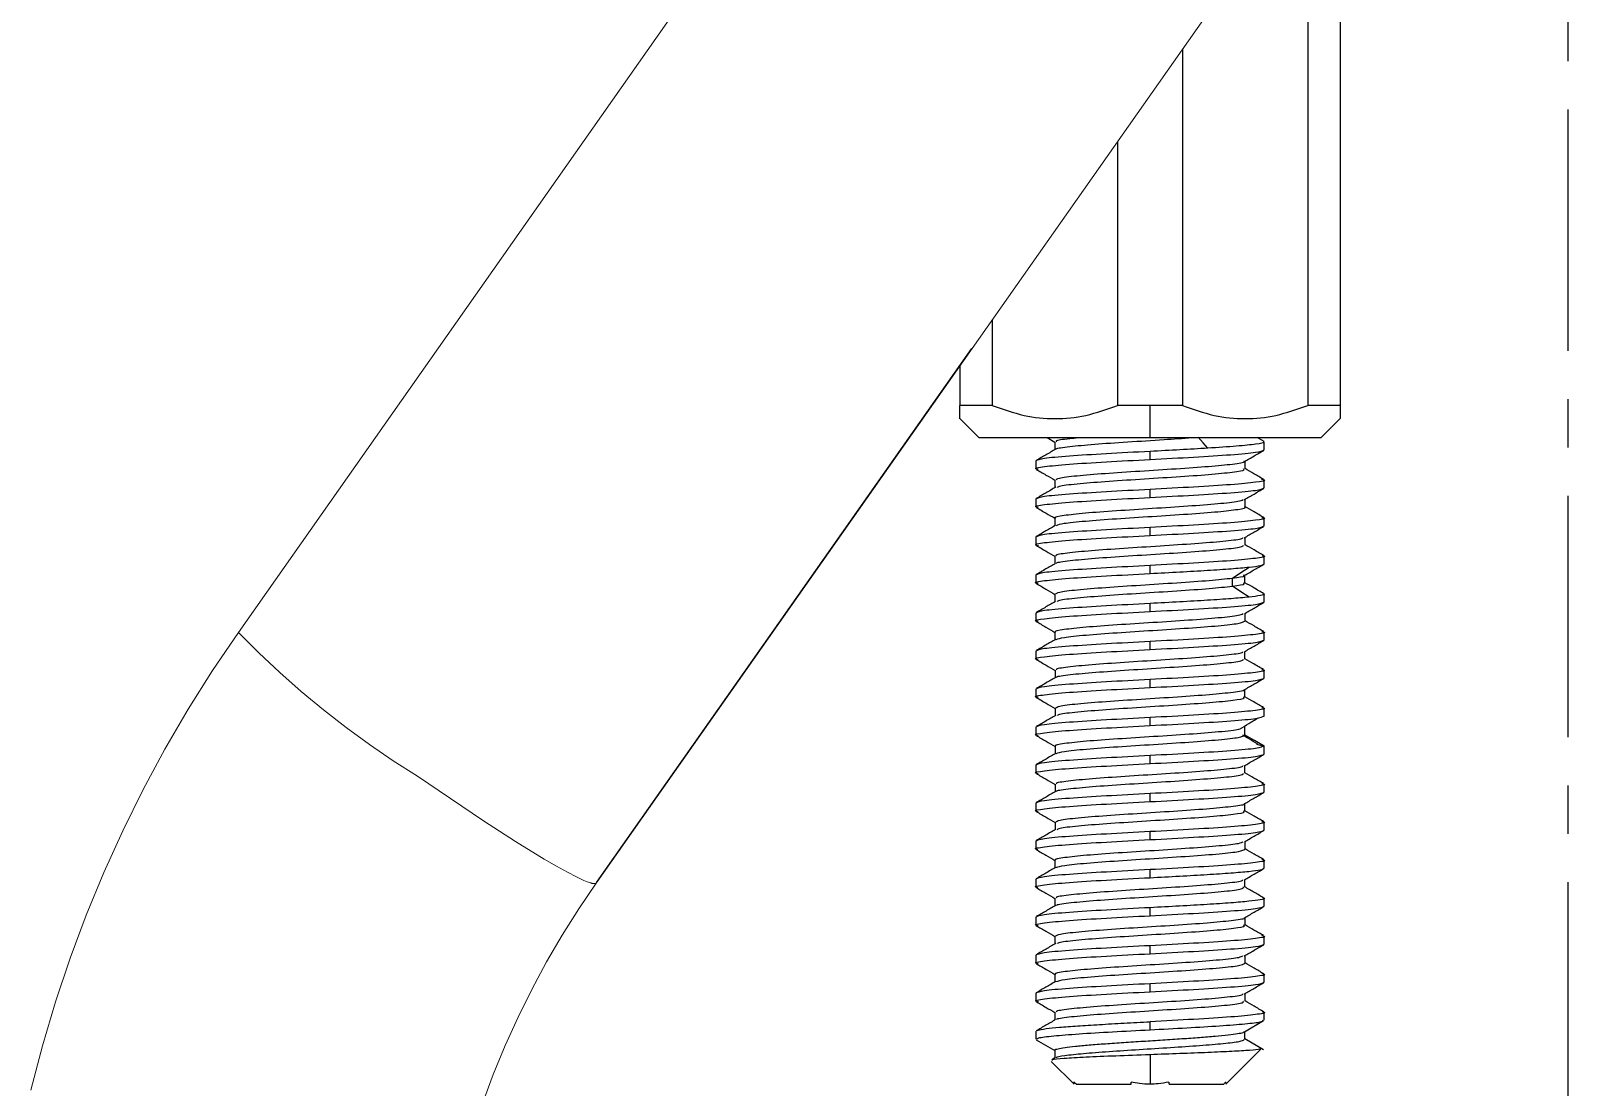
# Model space of a CAD drawing. Header units: millimetres. Extents: x 580 to 1174, y -1119 to -699.
# Drawn here: x 955.75 to 996.18, y -1021.8 to -994.02 of the extents above; entities that cross this region are included whole.
import ezdxf

# ---------------------------------------------------------------- set-up
doc = ezdxf.new("R2010")
doc.units = ezdxf.units.MM
doc.header["$LTSCALE"] = 0.1
doc.linetypes.add('CENTERX2', pattern=[101.6, 63.5, -12.7, 12.7, -12.7])
doc.layers.get('0').update_dxf_attribs({"lineweight": 13})
doc.layers.add('CENTER', color=1, linetype='CENTERX2')

msp = doc.modelspace()

# ---------------------------------------------------------------- linework, layer by layer
for p, q in [((980.357, -982.597), (961.207, -1009.841)), ((989.771, -989.189), (970.642, -1016.404)), ((970.628, -1016.412), (980.492, -1002.378)), ((961.207, -1009.841), (960.529, -1010.842)), ((961.742, -1010.376), (961.207, -1009.841)), ((962.294, -1010.894), (961.742, -1010.376)), ((960.529, -1010.842), (959.885, -1011.865)), ((962.861, -1011.396), (962.294, -1010.894)), ((963.445, -1011.88), (962.861, -1011.396)), ((959.885, -1011.865), (959.276, -1012.909)), ((964.043, -1012.346), (963.445, -1011.88)), ((964.655, -1012.793), (964.043, -1012.346)), ((959.276, -1012.909), (958.703, -1013.974)), ((965.28, -1013.22), (964.655, -1012.793)), ((965.918, -1013.627), (965.28, -1013.22)), ((967.651, -1014.802), (965.918, -1013.627)), ((958.703, -1013.974), (958.166, -1015.058)), ((968.495, -1015.344), (967.651, -1014.802)), ((958.166, -1015.058), (957.667, -1016.159)), ((969.248, -1015.804), (968.495, -1015.344)), ((957.667, -1016.159), (957.205, -1017.276)), ((969.574, -1015.993), (969.248, -1015.804)), ((969.86, -1016.15), (969.574, -1015.993)), ((970.101, -1016.275), (969.86, -1016.15)), ((970.205, -1016.324), (970.101, -1016.275)), ((970.622, -1016.433), (970.162, -1017.11)), ((970.297, -1016.366), (970.205, -1016.324)), ((970.339, -1016.383), (970.297, -1016.366)), ((970.377, -1016.398), (970.339, -1016.383)), ((970.413, -1016.412), (970.377, -1016.398)), ((970.446, -1016.423), (970.413, -1016.412)), ((970.476, -1016.432), (970.446, -1016.423)), ((970.49, -1016.436), (970.476, -1016.432)), ((970.503, -1016.439), (970.49, -1016.436)), ((970.516, -1016.442), (970.503, -1016.439)), ((970.527, -1016.445), (970.516, -1016.442)), ((970.539, -1016.447), (970.527, -1016.445)), ((970.549, -1016.448), (970.539, -1016.447)), ((970.559, -1016.449), (970.549, -1016.448)), ((970.568, -1016.45), (970.559, -1016.449)), ((970.576, -1016.45), (970.568, -1016.45)), ((970.584, -1016.449), (970.576, -1016.45)), ((970.591, -1016.449), (970.584, -1016.449)), ((970.598, -1016.447), (970.591, -1016.449)), ((970.603, -1016.446), (970.598, -1016.447)), ((970.609, -1016.444), (970.603, -1016.446)), ((970.613, -1016.441), (970.609, -1016.444)), ((970.617, -1016.438), (970.613, -1016.441)), ((970.62, -1016.435), (970.617, -1016.438)), ((970.623, -1016.431), (970.62, -1016.435)), ((970.625, -1016.427), (970.623, -1016.431)), ((970.627, -1016.422), (970.625, -1016.427)), ((970.628, -1016.412), (970.627, -1016.417)), ((970.627, -1016.417), (970.627, -1016.422)), ((970.636, -1016.413), (970.634, -1016.416)), ((957.205, -1017.276), (956.782, -1018.409)), ((970.162, -1017.11), (969.726, -1017.803)), ((969.726, -1017.803), (969.314, -1018.51)), ((956.782, -1018.409), (956.398, -1019.555)), ((969.314, -1018.51), (968.925, -1019.231)), ((968.925, -1019.231), (968.562, -1019.965)), ((956.398, -1019.555), (956.053, -1020.714)), ((968.562, -1019.965), (968.224, -1020.711)), ((956.053, -1020.714), (955.747, -1021.884)), ((968.224, -1020.711), (967.911, -1021.467)), ((967.911, -1021.467), (967.625, -1022.234))]:
    msp.add_line(p, q)
at = {"color": 7, "linetype": 'Continuous', "lineweight": 25}
for p, q in [((989.332, -992.488), (989.332, -1003.87)), ((990.184, -992.488), (990.184, -1003.87)), ((986.035, -994.504), (986.035, -1003.87)), ((984.332, -996.927), (984.332, -1003.87)), ((981.035, -1001.617), (981.035, -1003.87)), ((980.184, -1002.829), (980.184, -1003.87)), ((981.035, -1003.87), (980.184, -1003.87)), ((985.184, -1003.87), (984.332, -1003.87)), ((985.184, -1004.72), (985.184, -1003.87)), ((986.035, -1003.87), (985.184, -1003.87)), ((990.184, -1003.87), (989.332, -1003.87)), ((980.181, -1004.217), (980.684, -1004.72)), ((989.684, -1004.72), (990.186, -1004.217)), ((980.684, -1004.72), (985.184, -1004.72)), ((982.479, -1004.72), (982.685, -1004.84)), ((982.685, -1004.83), (982.685, -1005.034)), ((985.184, -1004.72), (989.684, -1004.72)), ((988.182, -1004.824), (988.003, -1004.72)), ((988.184, -1005.043), (988.184, -1004.832)), ((985.184, -1005.293), (985.184, -1005.082)), ((982.184, -1005.332), (982.184, -1005.543)), ((987.683, -1005.544), (987.683, -1005.34)), ((982.684, -1005.83), (982.684, -1006.034)), ((988.184, -1006.043), (988.184, -1005.832)), ((982.184, -1006.332), (982.184, -1006.543)), ((985.184, -1006.293), (985.184, -1006.082)), ((987.684, -1006.544), (987.684, -1006.34)), ((982.684, -1006.831), (982.684, -1007.035)), ((988.184, -1007.043), (988.184, -1006.832)), ((985.184, -1007.293), (985.184, -1007.082)), ((982.184, -1007.332), (982.184, -1007.543)), ((987.683, -1007.545), (987.683, -1007.341)), ((982.685, -1007.831), (982.685, -1008.035)), ((985.184, -1008.293), (985.184, -1008.082)), ((988.184, -1008.043), (988.184, -1007.832)), ((982.184, -1008.332), (982.184, -1008.543)), ((987.355, -1008.625), (987.355, -1008.414)), ((987.681, -1008.548), (987.681, -1008.336)), ((982.684, -1008.831), (982.684, -1009.035)), ((988.184, -1009.043), (988.184, -1008.832)), ((985.184, -1009.293), (985.184, -1009.082)), ((982.184, -1009.332), (982.184, -1009.543)), ((987.683, -1009.545), (987.683, -1009.341)), ((982.685, -1009.831), (982.685, -1010.035)), ((985.184, -1010.293), (985.184, -1010.082)), ((988.184, -1010.043), (988.184, -1009.832)), ((982.184, -1010.332), (982.184, -1010.543)), ((987.681, -1010.545), (987.681, -1010.341)), ((982.687, -1010.831), (982.687, -1011.035)), ((988.184, -1011.043), (988.184, -1010.832)), ((985.184, -1011.293), (985.184, -1011.082)), ((982.184, -1011.332), (982.184, -1011.543)), ((987.681, -1011.545), (987.681, -1011.341)), ((982.687, -1011.83), (982.687, -1012.034)), ((985.184, -1012.293), (985.184, -1012.082)), ((988.184, -1012.043), (988.184, -1011.832)), ((982.184, -1012.332), (982.184, -1012.543)), ((987.681, -1012.542), (987.681, -1012.331)), ((982.687, -1012.831), (982.687, -1013.034)), ((987.984, -1012.778), (988.184, -1012.831)), ((988.184, -1013.043), (988.184, -1012.832)), ((982.184, -1013.332), (982.184, -1013.543)), ((985.184, -1013.293), (985.184, -1013.082)), ((987.681, -1013.544), (987.681, -1013.341)), ((982.687, -1013.83), (982.687, -1014.034)), ((985.184, -1014.293), (985.184, -1014.082)), ((988.184, -1014.043), (988.184, -1013.832)), ((982.184, -1014.332), (982.184, -1014.543)), ((987.681, -1014.544), (987.681, -1014.34)), ((982.686, -1014.83), (982.686, -1015.034)), ((988.184, -1015.043), (988.184, -1014.832)), ((982.184, -1015.332), (982.184, -1015.543)), ((985.184, -1015.293), (985.184, -1015.082)), ((987.683, -1015.544), (987.683, -1015.34)), ((982.684, -1015.83), (982.684, -1016.034)), ((985.184, -1016.293), (985.184, -1016.082)), ((988.184, -1016.043), (988.184, -1015.832)), ((982.184, -1016.332), (982.184, -1016.543)), ((987.681, -1016.541), (987.681, -1016.34)), ((982.685, -1016.83), (982.685, -1017.034)), ((988.184, -1017.043), (988.184, -1016.832)), ((982.184, -1017.332), (982.184, -1017.543)), ((985.184, -1017.293), (985.184, -1017.082)), ((987.683, -1017.544), (987.683, -1017.34)), ((982.684, -1017.83), (982.684, -1018.035)), ((985.184, -1018.293), (985.184, -1018.082)), ((988.184, -1018.043), (988.184, -1017.832)), ((982.184, -1018.332), (982.184, -1018.543)), ((987.684, -1018.545), (987.684, -1018.34)), ((982.684, -1018.831), (982.684, -1019.035)), ((988.184, -1019.043), (988.184, -1018.832)), ((982.184, -1019.332), (982.184, -1019.543)), ((985.184, -1019.293), (985.184, -1019.082)), ((987.683, -1019.545), (987.683, -1019.341)), ((982.685, -1019.831), (982.685, -1020.035)), ((985.184, -1020.293), (985.184, -1020.082)), ((987.665, -1020.349), (988.173, -1020.053)), ((988.184, -1020.043), (988.184, -1019.832)), ((982.184, -1020.332), (982.184, -1020.543)), ((982.191, -1020.554), (982.684, -1020.84)), ((987.68, -1020.544), (987.68, -1020.34)), ((988.171, -1020.818), (987.68, -1020.533)), ((982.684, -1020.831), (982.684, -1021.035)), ((985.184, -1020.949), (985.184, -1021.726)), ((987.178, -1021.726), (988.098, -1020.806)), ((982.588, -1021.124), (983.19, -1021.726)), ((982.7, -1021.025), (982.601, -1021.083)), ((983.184, -1021.661), (983.184, -1021.719)), ((983.246, -1021.72), (984.684, -1021.72)), ((985.684, -1021.72), (987.122, -1021.72)), ((987.184, -1021.719), (987.181, -1021.663))]:
    msp.add_line(p, q, dxfattribs=at)
at = {"color": 7, "linetype": 'Continuous', "lineweight": 25, "flags": 128}
for points in [[(986.705, -1004.998), (986.578, -1004.854), (986.451, -1004.71)], [(987.356, -1008.413), (987.574, -1008.269), (987.791, -1008.124)], [(987.791, -1008.915), (987.574, -1008.771), (987.357, -1008.626)], [(988.183, -1012.832), (987.933, -1012.688), (987.683, -1012.543)]]:
    msp.add_lwpolyline(points, dxfattribs=at)
at = {"color": 7, "linetype": 'Continuous', "lineweight": 25}
for points, knots in [([(980.184, -1004.22), (980.184, -1004.22), (980.184, -1004.246), (980.184, -1004.151), (980.184, -1003.966), (980.184, -1003.87)], [0, 0, 0, 0, 0.00009, 0.483423, 1, 1, 1, 1]), ([(981.035, -1003.87), (981.313, -1003.97), (981.849, -1004.163), (982.684, -1004.247), (983.518, -1004.163), (984.055, -1003.97), (984.332, -1003.87)], [0, 0, 0, 0, 0.258356, 0.500045, 0.741711, 1, 1, 1, 1]), ([(986.035, -1003.87), (986.313, -1003.97), (986.849, -1004.163), (987.684, -1004.247), (988.518, -1004.163), (989.055, -1003.97), (989.332, -1003.87)], [0, 0, 0, 0, 0.2583564, 0.500045, 0.7417111, 1, 1, 1, 1]), ([(990.184, -1003.87), (990.184, -1003.972), (990.184, -1004.171), (990.184, -1004.204), (990.184, -1004.22)], [0, 0, 0, 0, 0.516713, 1, 1, 1, 1]), ([(982.729, -1004.831), (982.72, -1004.821), (982.69, -1004.791), (982.915, -1004.754), (983.22, -1004.727), (983.298, -1004.72)], [0, 0, 0, 0, 0.257906, 0.809805, 1, 1, 1, 1]), ([(982.726, -1005.023), (982.725, -1005.02), (982.711, -1004.997), (983.046, -1004.953), (983.685, -1004.892), (984.583, -1004.831), (985.51, -1004.774), (986.045, -1004.736), (986.285, -1004.72)], [0, 0, 0, 0, 0.028755, 0.23044, 0.432252, 0.633864, 0.835732, 1, 1, 1, 1]), ([(988.16, -1004.832), (988.167, -1004.835), (988.216, -1004.856), (987.992, -1004.893), (987.506, -1004.945), (986.972, -1004.98), (986.705, -1004.997)], [0, 0, 0, 0, 0.057768, 0.371845, 0.685923, 1, 1, 1, 1]), ([(985.184, -1005.082), (984.791, -1005.103), (984.004, -1005.144), (983.013, -1005.207), (982.319, -1005.269), (982.229, -1005.311), (982.184, -1005.332)], [0, 0, 0, 0, 0.25, 0.5, 0.75, 1, 1, 1, 1]), ([(982.705, -1005.023), (982.62, -1005.072), (982.45, -1005.171), (982.28, -1005.269), (982.195, -1005.318)], [0, 0, 0, 0, 0.49984, 1, 1, 1, 1]), ([(986.705, -1004.997), (986.465, -1005.011), (985.986, -1005.04), (985.451, -1005.068), (985.184, -1005.082)], [0, 0, 0, 0, 0.5, 1, 1, 1, 1]), ([(985.184, -1005.293), (985.577, -1005.272), (986.363, -1005.231), (987.355, -1005.168), (988.048, -1005.106), (988.139, -1005.064), (988.184, -1005.043)], [0, 0, 0, 0, 0.25, 0.5, 0.75, 1, 1, 1, 1]), ([(987.665, -1005.35), (987.75, -1005.301), (987.92, -1005.202), (988.09, -1005.103), (988.175, -1005.054)], [0, 0, 0, 0, 0.499781, 1, 1, 1, 1]), ([(982.239, -1005.558), (982.217, -1005.553), (982.106, -1005.527), (982.363, -1005.481), (983.001, -1005.418), (984.007, -1005.356), (984.792, -1005.314), (985.184, -1005.293)], [0, 0, 0, 0, 0.056902, 0.292677, 0.528451, 0.764226, 1, 1, 1, 1]), ([(982.192, -1005.555), (982.277, -1005.604), (982.441, -1005.699), (982.605, -1005.794), (982.684, -1005.84)], [0, 0, 0, 0, 0.518732, 1, 1, 1, 1]), ([(982.713, -1005.83), (982.725, -1005.814), (982.753, -1005.777), (983.222, -1005.72), (983.973, -1005.659), (984.912, -1005.598), (985.886, -1005.536), (986.766, -1005.475), (987.38, -1005.414), (987.678, -1005.372), (987.657, -1005.35), (987.655, -1005.348)], [0, 0, 0, 0, 0.101193, 0.228378, 0.355201, 0.482388, 0.609213, 0.736394, 0.863233, 0.990397, 1, 1, 1, 1]), ([(982.75, -1006.024), (982.76, -1006.014), (982.791, -1005.983), (983.229, -1005.933), (983.973, -1005.871), (984.912, -1005.81), (985.886, -1005.749), (986.762, -1005.688), (987.388, -1005.626), (987.692, -1005.578), (987.65, -1005.55), (987.639, -1005.543)], [0, 0, 0, 0, 0.0618851, 0.1894083, 0.3165676, 0.4440931, 0.5712552, 0.6987738, 0.8259499, 0.9534523, 1, 1, 1, 1]), ([(988.172, -1005.818), (988.087, -1005.769), (987.924, -1005.674), (987.761, -1005.58), (987.683, -1005.534)], [0, 0, 0, 0, 0.520574, 1, 1, 1, 1]), ([(982.704, -1006.023), (982.619, -1006.072), (982.45, -1006.171), (982.279, -1006.269), (982.194, -1006.319)], [0, 0, 0, 0, 0.499817, 1, 1, 1, 1]), ([(988.12, -1005.814), (988.145, -1005.82), (988.262, -1005.847), (988.006, -1005.894), (987.366, -1005.957), (986.36, -1006.019), (985.576, -1006.061), (985.184, -1006.082)], [0, 0, 0, 0, 0.064998, 0.298748, 0.532499, 0.766249, 1, 1, 1, 1]), ([(985.184, -1006.293), (985.577, -1006.272), (986.363, -1006.231), (987.355, -1006.168), (988.048, -1006.106), (988.139, -1006.064), (988.184, -1006.043)], [0, 0, 0, 0, 0.25, 0.5, 0.75, 1, 1, 1, 1]), ([(987.664, -1006.351), (987.749, -1006.302), (987.919, -1006.203), (988.089, -1006.105), (988.174, -1006.055)], [0, 0, 0, 0, 0.499789, 1, 1, 1, 1]), ([(982.246, -1006.56), (982.221, -1006.554), (982.106, -1006.528), (982.362, -1006.481), (983.001, -1006.418), (984.007, -1006.356), (984.792, -1006.314), (985.184, -1006.293)], [0, 0, 0, 0, 0.063381, 0.297536, 0.531691, 0.765845, 1, 1, 1, 1]), ([(985.184, -1006.082), (984.791, -1006.103), (984.004, -1006.144), (983.013, -1006.207), (982.319, -1006.269), (982.229, -1006.311), (982.184, -1006.332)], [0, 0, 0, 0, 0.25, 0.5, 0.75, 1, 1, 1, 1]), ([(982.707, -1006.831), (982.699, -1006.828), (982.639, -1006.805), (982.891, -1006.761), (983.437, -1006.699), (984.282, -1006.638), (985.244, -1006.577), (986.202, -1006.516), (987.004, -1006.455), (987.524, -1006.399), (987.6, -1006.364), (987.632, -1006.349)], [0, 0, 0, 0, 0.0196113, 0.146648, 0.2734771, 0.4004783, 0.5273498, 0.6543103, 0.7812267, 0.9081431, 1, 1, 1, 1]), ([(982.194, -1006.556), (982.279, -1006.606), (982.443, -1006.7), (982.606, -1006.795), (982.684, -1006.84)], [0, 0, 0, 0, 0.52117, 1, 1, 1, 1]), ([(982.721, -1007.026), (982.77, -1007.008), (982.876, -1006.97), (983.451, -1006.912), (984.279, -1006.851), (985.246, -1006.789), (986.197, -1006.728), (987.018, -1006.667), (987.518, -1006.606), (987.743, -1006.564), (987.68, -1006.544), (987.679, -1006.543)], [0, 0, 0, 0, 0.109129, 0.235818, 0.362679, 0.48941, 0.61623, 0.743007, 0.869783, 0.996603, 1, 1, 1, 1]), ([(988.124, -1006.816), (988.148, -1006.821), (988.261, -1006.847), (988.005, -1006.894), (987.366, -1006.957), (986.36, -1007.019), (985.576, -1007.061), (985.184, -1007.082)], [0, 0, 0, 0, 0.0613345, 0.2960009, 0.5306673, 0.7653336, 1, 1, 1, 1]), ([(988.174, -1006.819), (988.089, -1006.77), (987.926, -1006.675), (987.762, -1006.58), (987.684, -1006.535)], [0, 0, 0, 0, 0.520258, 1, 1, 1, 1]), ([(985.184, -1007.082), (984.791, -1007.103), (984.004, -1007.144), (983.013, -1007.207), (982.319, -1007.269), (982.229, -1007.311), (982.184, -1007.332)], [0, 0, 0, 0, 0.25, 0.5, 0.75, 1, 1, 1, 1]), ([(982.702, -1007.024), (982.617, -1007.074), (982.447, -1007.172), (982.277, -1007.271), (982.192, -1007.32)], [0, 0, 0, 0, 0.499785, 1, 1, 1, 1]), ([(985.184, -1007.293), (985.577, -1007.272), (986.363, -1007.231), (987.355, -1007.168), (988.048, -1007.106), (988.139, -1007.064), (988.184, -1007.043)], [0, 0, 0, 0, 0.25, 0.5, 0.75, 1, 1, 1, 1]), ([(987.663, -1007.353), (987.748, -1007.303), (987.917, -1007.205), (988.087, -1007.106), (988.172, -1007.057)], [0, 0, 0, 0, 0.499824, 1, 1, 1, 1]), ([(982.247, -1007.561), (982.222, -1007.555), (982.106, -1007.528), (982.362, -1007.481), (983.001, -1007.418), (984.007, -1007.356), (984.792, -1007.314), (985.184, -1007.293)], [0, 0, 0, 0, 0.065214, 0.298911, 0.532607, 0.766304, 1, 1, 1, 1]), ([(982.195, -1007.557), (982.28, -1007.606), (982.443, -1007.701), (982.607, -1007.796), (982.685, -1007.841)], [0, 0, 0, 0, 0.52044, 1, 1, 1, 1]), ([(982.729, -1007.831), (982.721, -1007.821), (982.694, -1007.791), (983.037, -1007.74), (983.704, -1007.679), (984.598, -1007.618), (985.575, -1007.556), (986.503, -1007.495), (987.211, -1007.434), (987.608, -1007.386), (987.619, -1007.358), (987.622, -1007.351)], [0, 0, 0, 0, 0.0618655, 0.1894603, 0.3168432, 0.44447, 0.5718195, 0.6994708, 0.8267956, 0.9544631, 1, 1, 1, 1]), ([(982.731, -1008.026), (982.728, -1008.022), (982.716, -1007.997), (983.046, -1007.952), (983.703, -1007.891), (984.599, -1007.83), (985.575, -1007.769), (986.5, -1007.708), (987.216, -1007.646), (987.639, -1007.592), (987.641, -1007.557), (987.642, -1007.544)], [0, 0, 0, 0, 0.0260567, 0.1530108, 0.2797541, 0.4067402, 0.5334502, 0.6604609, 0.7871466, 0.9141731, 1, 1, 1, 1]), ([(988.176, -1007.821), (988.091, -1007.772), (987.927, -1007.676), (987.762, -1007.581), (987.683, -1007.535)], [0, 0, 0, 0, 0.5178794, 1, 1, 1, 1]), ([(985.184, -1008.082), (984.791, -1008.103), (984.004, -1008.144), (983.013, -1008.207), (982.319, -1008.269), (982.229, -1008.311), (982.184, -1008.332)], [0, 0, 0, 0, 0.25, 0.5, 0.75, 1, 1, 1, 1]), ([(982.702, -1008.025), (982.617, -1008.075), (982.447, -1008.173), (982.277, -1008.272), (982.192, -1008.321)], [0, 0, 0, 0, 0.499778, 1, 1, 1, 1]), ([(988.13, -1007.817), (988.151, -1007.822), (988.261, -1007.848), (988.004, -1007.894), (987.367, -1007.957), (986.36, -1008.019), (985.576, -1008.061), (985.184, -1008.082)], [0, 0, 0, 0, 0.055147, 0.29136, 0.527573, 0.763787, 1, 1, 1, 1]), ([(987.68, -1008.337), (987.764, -1008.288), (987.933, -1008.19), (988.102, -1008.092), (988.187, -1008.043)], [0, 0, 0, 0, 0.499956, 1, 1, 1, 1]), ([(987.792, -1008.125), (987.907, -1008.112), (988.127, -1008.085), (988.159, -1008.059), (988.175, -1008.046)], [0, 0, 0, 0, 0.524183, 1, 1, 1, 1]), ([(982.239, -1008.558), (982.217, -1008.553), (982.106, -1008.527), (982.363, -1008.481), (983.001, -1008.418), (984.007, -1008.356), (984.792, -1008.314), (985.184, -1008.293)], [0, 0, 0, 0, 0.057062, 0.292797, 0.528531, 0.764265, 1, 1, 1, 1]), ([(982.708, -1008.831), (982.723, -1008.814), (982.756, -1008.777), (983.231, -1008.719), (983.991, -1008.658), (984.93, -1008.597), (985.9, -1008.535), (986.79, -1008.474), (987.168, -1008.433), (987.356, -1008.413)], [0, 0, 0, 0, 0.1223048, 0.2686298, 0.4149071, 0.5612779, 0.707503, 0.8539133, 1, 1, 1, 1]), ([(985.184, -1008.293), (985.447, -1008.279), (985.975, -1008.251), (986.708, -1008.209), (987.348, -1008.167), (987.644, -1008.139), (987.792, -1008.125)], [0, 0, 0, 0, 0.25, 0.5, 0.75, 1, 1, 1, 1]), ([(987.356, -1008.413), (987.507, -1008.393), (987.697, -1008.367), (987.656, -1008.341), (987.647, -1008.335)], [0, 0, 0, 0, 0.787052, 1, 1, 1, 1]), ([(982.191, -1008.554), (982.276, -1008.604), (982.44, -1008.699), (982.605, -1008.795), (982.684, -1008.841)], [0, 0, 0, 0, 0.516369, 1, 1, 1, 1]), ([(982.744, -1009.027), (982.756, -1009.015), (982.792, -1008.984), (983.236, -1008.932), (983.991, -1008.87), (984.931, -1008.809), (985.899, -1008.748), (986.789, -1008.687), (987.166, -1008.646), (987.355, -1008.625)], [0, 0, 0, 0, 0.084732, 0.23732, 0.38986, 0.542496, 0.694981, 0.847659, 1, 1, 1, 1]), ([(987.355, -1008.625), (987.505, -1008.605), (987.696, -1008.579), (987.654, -1008.553), (987.645, -1008.547)], [0, 0, 0, 0, 0.780115, 1, 1, 1, 1]), ([(988.172, -1008.82), (988.088, -1008.771), (987.924, -1008.676), (987.76, -1008.581), (987.681, -1008.535)], [0, 0, 0, 0, 0.516941, 1, 1, 1, 1]), ([(988.147, -1008.817), (988.162, -1008.821), (988.219, -1008.84), (988.119, -1008.873), (987.901, -1008.9), (987.792, -1008.914)], [0, 0, 0, 0, 0.149099, 0.57455, 1, 1, 1, 1]), ([(982.241, -1009.559), (982.218, -1009.554), (982.106, -1009.528), (982.363, -1009.481), (983.001, -1009.418), (984.007, -1009.356), (984.792, -1009.314), (985.184, -1009.293)], [0, 0, 0, 0, 0.058761, 0.294071, 0.52938, 0.76469, 1, 1, 1, 1]), ([(985.184, -1009.082), (984.791, -1009.103), (984.004, -1009.144), (983.013, -1009.207), (982.319, -1009.269), (982.229, -1009.311), (982.184, -1009.332)], [0, 0, 0, 0, 0.25, 0.5, 0.75, 1, 1, 1, 1]), ([(982.7, -1009.026), (982.616, -1009.075), (982.446, -1009.174), (982.276, -1009.272), (982.191, -1009.321)], [0, 0, 0, 0, 0.499846, 1, 1, 1, 1]), ([(987.792, -1008.914), (987.644, -1008.928), (987.348, -1008.956), (986.708, -1008.998), (985.975, -1009.04), (985.447, -1009.068), (985.184, -1009.082)], [0, 0, 0, 0, 0.25, 0.5, 0.75, 1, 1, 1, 1]), ([(985.184, -1009.293), (985.577, -1009.272), (986.363, -1009.231), (987.355, -1009.168), (988.048, -1009.106), (988.139, -1009.064), (988.184, -1009.043)], [0, 0, 0, 0, 0.25, 0.5, 0.75, 1, 1, 1, 1]), ([(987.667, -1009.35), (987.752, -1009.301), (987.921, -1009.203), (988.091, -1009.104), (988.176, -1009.055)], [0, 0, 0, 0, 0.499855, 1, 1, 1, 1]), ([(982.192, -1009.555), (982.277, -1009.604), (982.442, -1009.7), (982.606, -1009.795), (982.685, -1009.841)], [0, 0, 0, 0, 0.51649, 1, 1, 1, 1]), ([(982.711, -1009.831), (982.702, -1009.828), (982.645, -1009.804), (982.893, -1009.76), (983.454, -1009.698), (984.297, -1009.637), (985.262, -1009.576), (986.22, -1009.515), (987.015, -1009.453), (987.532, -1009.398), (987.603, -1009.363), (987.632, -1009.348)], [0, 0, 0, 0, 0.022231, 0.14908, 0.275588, 0.402449, 0.528948, 0.655812, 0.782314, 0.90917, 1, 1, 1, 1]), ([(982.72, -1010.026), (982.77, -1010.008), (982.877, -1009.97), (983.467, -1009.911), (984.295, -1009.85), (985.263, -1009.788), (986.218, -1009.727), (987.017, -1009.666), (987.57, -1009.605), (987.645, -1009.564), (987.681, -1009.544)], [0, 0, 0, 0, 0.112099, 0.238913, 0.366082, 0.492887, 0.620058, 0.746867, 0.874031, 1, 1, 1, 1]), ([(988.174, -1009.821), (988.089, -1009.771), (987.926, -1009.676), (987.762, -1009.581), (987.683, -1009.535)], [0, 0, 0, 0, 0.517793, 1, 1, 1, 1]), ([(985.184, -1010.082), (984.791, -1010.103), (984.004, -1010.144), (983.013, -1010.207), (982.319, -1010.269), (982.229, -1010.311), (982.184, -1010.332)], [0, 0, 0, 0, 0.25, 0.5, 0.75, 1, 1, 1, 1]), ([(982.703, -1010.025), (982.619, -1010.074), (982.449, -1010.172), (982.28, -1010.271), (982.195, -1010.32)], [0, 0, 0, 0, 0.49986, 1, 1, 1, 1]), ([(988.128, -1009.817), (988.15, -1009.822), (988.261, -1009.848), (988.004, -1009.894), (987.366, -1009.957), (986.36, -1010.019), (985.576, -1010.061), (985.184, -1010.082)], [0, 0, 0, 0, 0.057041, 0.292781, 0.52852, 0.76426, 1, 1, 1, 1]), ([(985.184, -1010.293), (985.577, -1010.272), (986.363, -1010.231), (987.355, -1010.168), (988.048, -1010.106), (988.139, -1010.064), (988.184, -1010.043)], [0, 0, 0, 0, 0.25, 0.5, 0.75, 1, 1, 1, 1]), ([(987.665, -1010.351), (987.75, -1010.301), (987.92, -1010.203), (988.09, -1010.104), (988.174, -1010.055)], [0, 0, 0, 0, 0.499846, 1, 1, 1, 1]), ([(982.241, -1010.559), (982.218, -1010.554), (982.106, -1010.528), (982.363, -1010.481), (983.001, -1010.418), (984.007, -1010.356), (984.792, -1010.314), (985.184, -1010.293)], [0, 0, 0, 0, 0.058762, 0.294071, 0.529381, 0.76469, 1, 1, 1, 1]), ([(982.73, -1010.831), (982.721, -1010.821), (982.696, -1010.79), (983.047, -1010.739), (983.718, -1010.678), (984.616, -1010.616), (985.593, -1010.555), (986.52, -1010.494), (987.22, -1010.433), (987.617, -1010.384), (987.624, -1010.356), (987.625, -1010.349)], [0, 0, 0, 0, 0.0648526, 0.1916283, 0.3186486, 0.4454615, 0.5724463, 0.6993016, 0.8262457, 0.9531458, 1, 1, 1, 1]), ([(982.194, -1010.555), (982.279, -1010.604), (982.443, -1010.7), (982.607, -1010.795), (982.687, -1010.841)], [0, 0, 0, 0, 0.516835, 1, 1, 1, 1]), ([(982.733, -1011.025), (982.731, -1011.021), (982.721, -1010.996), (983.056, -1010.951), (983.718, -1010.89), (984.617, -1010.829), (985.593, -1010.768), (986.518, -1010.706), (987.224, -1010.645), (987.645, -1010.591), (987.641, -1010.557), (987.64, -1010.544)], [0, 0, 0, 0, 0.026515, 0.15354, 0.28081, 0.407871, 0.535106, 0.66221, 0.789404, 0.916554, 1, 1, 1, 1]), ([(988.126, -1010.816), (988.149, -1010.821), (988.261, -1010.847), (988.005, -1010.894), (987.366, -1010.957), (986.36, -1011.019), (985.576, -1011.061), (985.184, -1011.082)], [0, 0, 0, 0, 0.059407, 0.294555, 0.529704, 0.764852, 1, 1, 1, 1]), ([(988.172, -1010.82), (988.087, -1010.771), (987.924, -1010.676), (987.76, -1010.581), (987.681, -1010.535)], [0, 0, 0, 0, 0.518494, 1, 1, 1, 1]), ([(982.239, -1011.558), (982.217, -1011.553), (982.106, -1011.527), (982.363, -1011.481), (983.001, -1011.418), (984.007, -1011.356), (984.792, -1011.314), (985.184, -1011.293)], [0, 0, 0, 0, 0.05725, 0.292938, 0.528625, 0.764312, 1, 1, 1, 1]), ([(985.184, -1011.082), (984.791, -1011.103), (984.004, -1011.144), (983.013, -1011.207), (982.319, -1011.269), (982.229, -1011.311), (982.184, -1011.332)], [0, 0, 0, 0, 0.25, 0.5, 0.75, 1, 1, 1, 1]), ([(982.704, -1011.024), (982.619, -1011.074), (982.45, -1011.172), (982.28, -1011.271), (982.195, -1011.32)], [0, 0, 0, 0, 0.499854, 1, 1, 1, 1]), ([(985.184, -1011.293), (985.577, -1011.272), (986.363, -1011.231), (987.355, -1011.168), (988.048, -1011.106), (988.139, -1011.064), (988.184, -1011.043)], [0, 0, 0, 0, 0.25, 0.5, 0.75, 1, 1, 1, 1]), ([(987.664, -1011.351), (987.749, -1011.301), (987.919, -1011.203), (988.088, -1011.104), (988.173, -1011.055)], [0, 0, 0, 0, 0.499833, 1, 1, 1, 1]), ([(982.194, -1011.554), (982.279, -1011.604), (982.443, -1011.699), (982.608, -1011.795), (982.687, -1011.841)], [0, 0, 0, 0, 0.517061, 1, 1, 1, 1]), ([(982.709, -1011.831), (982.723, -1011.814), (982.755, -1011.776), (983.247, -1011.718), (984.002, -1011.657), (984.947, -1011.596), (985.918, -1011.535), (986.793, -1011.473), (987.395, -1011.412), (987.686, -1011.371), (987.662, -1011.35), (987.662, -1011.349)], [0, 0, 0, 0, 0.106859, 0.233837, 0.360985, 0.487922, 0.615103, 0.742006, 0.869211, 0.99609, 1, 1, 1, 1]), ([(982.748, -1012.025), (982.76, -1012.014), (982.794, -1011.982), (983.253, -1011.93), (984.002, -1011.869), (984.947, -1011.808), (985.919, -1011.747), (986.789, -1011.685), (987.404, -1011.625), (987.697, -1011.577), (987.652, -1011.55), (987.641, -1011.543)], [0, 0, 0, 0, 0.068875, 0.195947, 0.32319, 0.450222, 0.577498, 0.704496, 0.831796, 0.95877, 1, 1, 1, 1]), ([(988.172, -1011.82), (988.087, -1011.771), (987.923, -1011.676), (987.76, -1011.58), (987.681, -1011.534)], [0, 0, 0, 0, 0.517778, 1, 1, 1, 1]), ([(985.184, -1012.082), (984.791, -1012.103), (984.004, -1012.144), (983.013, -1012.207), (982.319, -1012.269), (982.229, -1012.311), (982.184, -1012.332)], [0, 0, 0, 0, 0.25, 0.5, 0.75, 1, 1, 1, 1]), ([(982.704, -1012.024), (982.62, -1012.073), (982.45, -1012.172), (982.28, -1012.27), (982.195, -1012.32)], [0, 0, 0, 0, 0.499854, 1, 1, 1, 1]), ([(988.126, -1011.816), (988.149, -1011.821), (988.261, -1011.847), (988.005, -1011.894), (987.366, -1011.957), (986.36, -1012.019), (985.576, -1012.061), (985.184, -1012.082)], [0, 0, 0, 0, 0.059574, 0.294681, 0.529787, 0.764893, 1, 1, 1, 1]), ([(985.184, -1012.293), (985.578, -1012.272), (986.367, -1012.23), (987.36, -1012.168), (988.053, -1012.105), (988.14, -1012.063), (988.184, -1012.042)], [0, 0, 0, 0, 0.25, 0.5, 0.75, 1, 1, 1, 1]), ([(987.537, -1012.387), (987.617, -1012.338), (987.779, -1012.24), (987.941, -1012.142), (988.022, -1012.093)], [0, 0, 0, 0, 0.499966, 1, 1, 1, 1]), ([(982.243, -1012.559), (982.219, -1012.554), (982.106, -1012.528), (982.362, -1012.481), (983.001, -1012.418), (984.007, -1012.356), (984.792, -1012.314), (985.184, -1012.293)], [0, 0, 0, 0, 0.060479, 0.295359, 0.530239, 0.76512, 1, 1, 1, 1]), ([(982.712, -1012.831), (982.704, -1012.827), (982.649, -1012.803), (982.898, -1012.758), (983.47, -1012.697), (984.314, -1012.636), (985.279, -1012.575), (986.243, -1012.514), (987.008, -1012.452), (987.459, -1012.41), (987.519, -1012.387), (987.523, -1012.386)], [0, 0, 0, 0, 0.02554, 0.162947, 0.300402, 0.43786, 0.575273, 0.712774, 0.850138, 0.987676, 1, 1, 1, 1]), ([(982.195, -1012.555), (982.28, -1012.605), (982.444, -1012.7), (982.608, -1012.795), (982.687, -1012.841)], [0, 0, 0, 0, 0.517719, 1, 1, 1, 1]), ([(982.717, -1013.026), (982.769, -1013.008), (982.88, -1012.969), (983.482, -1012.91), (984.311, -1012.848), (985.281, -1012.787), (986.236, -1012.726), (987.026, -1012.665), (987.582, -1012.604), (987.648, -1012.563), (987.681, -1012.542)], [0, 0, 0, 0, 0.114233, 0.2408, 0.36737, 0.493899, 0.620508, 0.746992, 0.873636, 1, 1, 1, 1]), ([(988.184, -1012.831), (988.14, -1012.852), (988.053, -1012.894), (987.36, -1012.956), (986.367, -1013.019), (985.578, -1013.061), (985.184, -1013.082)], [0, 0, 0, 0, 0.25, 0.5, 0.75, 1, 1, 1, 1]), ([(988.016, -1012.781), (987.936, -1012.732), (987.804, -1012.653), (987.673, -1012.573), (987.623, -1012.543)], [0, 0, 0, 0, 0.616658, 1, 1, 1, 1]), ([(982.241, -1013.559), (982.218, -1013.554), (982.106, -1013.528), (982.363, -1013.481), (983.001, -1013.418), (984.007, -1013.356), (984.792, -1013.314), (985.184, -1013.293)], [0, 0, 0, 0, 0.0586185, 0.2939639, 0.5293093, 0.7646546, 1, 1, 1, 1]), ([(985.184, -1013.082), (984.791, -1013.103), (984.004, -1013.144), (983.013, -1013.207), (982.319, -1013.269), (982.229, -1013.311), (982.184, -1013.332)], [0, 0, 0, 0, 0.25, 0.5, 0.75, 1, 1, 1, 1]), ([(982.703, -1013.025), (982.619, -1013.074), (982.449, -1013.173), (982.279, -1013.271), (982.194, -1013.321)], [0, 0, 0, 0, 0.499822, 1, 1, 1, 1]), ([(985.184, -1013.293), (985.577, -1013.272), (986.363, -1013.231), (987.355, -1013.168), (988.048, -1013.106), (988.139, -1013.064), (988.184, -1013.043)], [0, 0, 0, 0, 0.25, 0.5, 0.75, 1, 1, 1, 1]), ([(987.664, -1013.351), (987.748, -1013.301), (987.918, -1013.203), (988.087, -1013.104), (988.172, -1013.055)], [0, 0, 0, 0, 0.4998571, 1, 1, 1, 1]), ([(982.195, -1013.555), (982.28, -1013.604), (982.444, -1013.699), (982.608, -1013.795), (982.687, -1013.84)], [0, 0, 0, 0, 0.517577, 1, 1, 1, 1]), ([(982.73, -1013.83), (982.721, -1013.82), (982.697, -1013.789), (983.061, -1013.738), (983.731, -1013.677), (984.635, -1013.615), (985.611, -1013.554), (986.534, -1013.493), (987.233, -1013.432), (987.619, -1013.384), (987.624, -1013.356), (987.626, -1013.349)], [0, 0, 0, 0, 0.065665, 0.192607, 0.319873, 0.446795, 0.574072, 0.700986, 0.828265, 0.955182, 1, 1, 1, 1]), ([(982.733, -1014.025), (982.732, -1014.02), (982.722, -1013.995), (983.07, -1013.95), (983.73, -1013.889), (984.636, -1013.828), (985.611, -1013.767), (986.531, -1013.705), (987.238, -1013.644), (987.647, -1013.59), (987.642, -1013.556), (987.64, -1013.543)], [0, 0, 0, 0, 0.028594, 0.155436, 0.282601, 0.409424, 0.536601, 0.663415, 0.790594, 0.917411, 1, 1, 1, 1]), ([(988.173, -1013.82), (988.088, -1013.771), (987.924, -1013.676), (987.76, -1013.58), (987.681, -1013.534)], [0, 0, 0, 0, 0.516996, 1, 1, 1, 1]), ([(985.184, -1014.082), (984.791, -1014.103), (984.004, -1014.144), (983.013, -1014.207), (982.319, -1014.269), (982.229, -1014.311), (982.184, -1014.332)], [0, 0, 0, 0, 0.25, 0.5, 0.75, 1, 1, 1, 1]), ([(982.703, -1014.024), (982.618, -1014.074), (982.449, -1014.172), (982.279, -1014.271), (982.194, -1014.32)], [0, 0, 0, 0, 0.499837, 1, 1, 1, 1]), ([(988.127, -1013.816), (988.15, -1013.822), (988.261, -1013.848), (988.005, -1013.894), (987.366, -1013.957), (986.36, -1014.019), (985.576, -1014.061), (985.184, -1014.082)], [0, 0, 0, 0, 0.058018, 0.293513, 0.529009, 0.764504, 1, 1, 1, 1]), ([(985.184, -1014.293), (985.577, -1014.272), (986.363, -1014.231), (987.355, -1014.168), (988.048, -1014.106), (988.139, -1014.064), (988.184, -1014.043)], [0, 0, 0, 0, 0.25, 0.5, 0.75, 1, 1, 1, 1]), ([(987.664, -1014.35), (987.748, -1014.301), (987.918, -1014.203), (988.087, -1014.104), (988.172, -1014.055)], [0, 0, 0, 0, 0.49986, 1, 1, 1, 1]), ([(982.24, -1014.559), (982.218, -1014.553), (982.106, -1014.528), (982.363, -1014.481), (983.001, -1014.418), (984.007, -1014.356), (984.792, -1014.314), (985.184, -1014.293)], [0, 0, 0, 0, 0.0581678, 0.293626, 0.529084, 0.7645419, 1, 1, 1, 1]), ([(982.194, -1014.555), (982.279, -1014.604), (982.443, -1014.699), (982.607, -1014.794), (982.686, -1014.84)], [0, 0, 0, 0, 0.518068, 1, 1, 1, 1]), ([(982.707, -1014.83), (982.724, -1014.813), (982.761, -1014.775), (983.258, -1014.717), (984.019, -1014.656), (984.964, -1014.595), (985.936, -1014.533), (986.806, -1014.472), (987.405, -1014.411), (987.688, -1014.37), (987.664, -1014.349), (987.664, -1014.349)], [0, 0, 0, 0, 0.1079333, 0.2352002, 0.3621934, 0.4894318, 0.6164622, 0.7436649, 0.8707379, 0.9978998, 1, 1, 1, 1]), ([(982.746, -1015.025), (982.76, -1015.014), (982.799, -1014.982), (983.264, -1014.929), (984.018, -1014.868), (984.965, -1014.807), (985.937, -1014.746), (986.802, -1014.685), (987.415, -1014.623), (987.699, -1014.576), (987.653, -1014.549), (987.642, -1014.543)], [0, 0, 0, 0, 0.071916, 0.198879, 0.32557, 0.452506, 0.579234, 0.706134, 0.832904, 0.959764, 1, 1, 1, 1]), ([(988.174, -1014.82), (988.089, -1014.771), (987.925, -1014.675), (987.761, -1014.58), (987.681, -1014.534)], [0, 0, 0, 0, 0.516674, 1, 1, 1, 1]), ([(988.127, -1014.816), (988.149, -1014.821), (988.261, -1014.847), (988.005, -1014.894), (987.366, -1014.957), (986.36, -1015.019), (985.576, -1015.061), (985.184, -1015.082)], [0, 0, 0, 0, 0.058945, 0.294209, 0.529472, 0.764736, 1, 1, 1, 1]), ([(982.236, -1015.557), (982.216, -1015.553), (982.107, -1015.527), (982.364, -1015.481), (983.001, -1015.418), (984.007, -1015.356), (984.792, -1015.314), (985.184, -1015.293)], [0, 0, 0, 0, 0.054029, 0.290522, 0.527015, 0.763507, 1, 1, 1, 1]), ([(985.184, -1015.082), (984.791, -1015.103), (984.004, -1015.144), (983.013, -1015.207), (982.319, -1015.269), (982.229, -1015.311), (982.184, -1015.332)], [0, 0, 0, 0, 0.25, 0.5, 0.75, 1, 1, 1, 1]), ([(982.702, -1015.024), (982.617, -1015.074), (982.447, -1015.172), (982.277, -1015.271), (982.192, -1015.32)], [0, 0, 0, 0, 0.499854, 1, 1, 1, 1]), ([(982.711, -1015.83), (982.702, -1015.826), (982.646, -1015.802), (982.913, -1015.757), (983.476, -1015.696), (984.331, -1015.635), (985.296, -1015.574), (986.25, -1015.512), (987.039, -1015.451), (987.542, -1015.396), (987.605, -1015.362), (987.631, -1015.348)], [0, 0, 0, 0, 0.023991, 0.150819, 0.277736, 0.404521, 0.531476, 0.658221, 0.785208, 0.911919, 1, 1, 1, 1]), ([(985.184, -1015.293), (985.577, -1015.272), (986.363, -1015.231), (987.355, -1015.168), (988.048, -1015.106), (988.139, -1015.064), (988.184, -1015.043)], [0, 0, 0, 0, 0.25, 0.5, 0.75, 1, 1, 1, 1]), ([(987.666, -1015.35), (987.75, -1015.301), (987.92, -1015.202), (988.09, -1015.104), (988.175, -1015.054)], [0, 0, 0, 0, 0.499851, 1, 1, 1, 1]), ([(982.191, -1015.554), (982.276, -1015.603), (982.44, -1015.698), (982.605, -1015.794), (982.684, -1015.84)], [0, 0, 0, 0, 0.51638, 1, 1, 1, 1]), ([(982.711, -1016.026), (982.769, -1016.007), (982.89, -1015.968), (983.489, -1015.909), (984.329, -1015.847), (985.297, -1015.786), (986.248, -1015.725), (987.041, -1015.664), (987.581, -1015.603), (987.647, -1015.562), (987.679, -1015.542)], [0, 0, 0, 0, 0.1166202, 0.2431975, 0.3696424, 0.4962572, 0.622662, 0.7493087, 0.8756802, 1, 1, 1, 1]), ([(988.176, -1015.82), (988.091, -1015.771), (987.927, -1015.676), (987.762, -1015.58), (987.683, -1015.534)], [0, 0, 0, 0, 0.516474, 1, 1, 1, 1]), ([(985.184, -1016.082), (984.791, -1016.103), (984.004, -1016.144), (983.013, -1016.207), (982.319, -1016.269), (982.229, -1016.311), (982.184, -1016.332)], [0, 0, 0, 0, 0.25, 0.5, 0.75, 1, 1, 1, 1]), ([(982.7, -1016.025), (982.615, -1016.074), (982.446, -1016.173), (982.276, -1016.271), (982.191, -1016.321)], [0, 0, 0, 0, 0.499852, 1, 1, 1, 1]), ([(988.127, -1015.816), (988.149, -1015.822), (988.261, -1015.848), (988.005, -1015.894), (987.366, -1015.957), (986.36, -1016.019), (985.576, -1016.061), (985.184, -1016.082)], [0, 0, 0, 0, 0.058413, 0.29381, 0.529207, 0.764603, 1, 1, 1, 1]), ([(985.184, -1016.293), (985.446, -1016.279), (985.97, -1016.251), (986.703, -1016.21), (987.333, -1016.168), (987.812, -1016.126), (988.125, -1016.085), (988.164, -1016.057), (988.183, -1016.043)], [0, 0, 0, 0, 0.166929, 0.333857, 0.500786, 0.667715, 0.834643, 1, 1, 1, 1]), ([(987.665, -1016.349), (987.75, -1016.3), (987.919, -1016.202), (988.088, -1016.104), (988.173, -1016.055)], [0, 0, 0, 0, 0.499899, 1, 1, 1, 1]), ([(982.236, -1016.558), (982.216, -1016.553), (982.107, -1016.527), (982.363, -1016.481), (983.001, -1016.418), (984.007, -1016.356), (984.792, -1016.314), (985.184, -1016.293)], [0, 0, 0, 0, 0.054417, 0.290813, 0.527209, 0.763604, 1, 1, 1, 1]), ([(982.192, -1016.554), (982.277, -1016.603), (982.442, -1016.698), (982.606, -1016.794), (982.685, -1016.84)], [0, 0, 0, 0, 0.51747, 1, 1, 1, 1]), ([(982.729, -1016.831), (982.721, -1016.82), (982.698, -1016.788), (983.072, -1016.737), (983.744, -1016.675), (984.653, -1016.614), (985.63, -1016.553), (986.547, -1016.492), (987.248, -1016.431), (987.622, -1016.382), (987.626, -1016.355), (987.627, -1016.348)], [0, 0, 0, 0, 0.06832, 0.195079, 0.321748, 0.448462, 0.575178, 0.701853, 0.828609, 0.955239, 1, 1, 1, 1]), ([(982.735, -1017.023), (982.734, -1017.019), (982.727, -1016.994), (983.083, -1016.949), (983.743, -1016.888), (984.654, -1016.827), (985.63, -1016.765), (986.544, -1016.704), (987.253, -1016.643), (987.655, -1016.587), (987.647, -1016.553), (987.644, -1016.538)], [0, 0, 0, 0, 0.026836, 0.153009, 0.279093, 0.405221, 0.531352, 0.657442, 0.783612, 0.909657, 1, 1, 1, 1]), ([(988.187, -1016.832), (988.102, -1016.783), (987.933, -1016.684), (987.764, -1016.586), (987.679, -1016.537)], [0, 0, 0, 0, 0.500042, 1, 1, 1, 1]), ([(988.175, -1016.828), (988.178, -1016.829), (988.218, -1016.844), (988.103, -1016.873), (987.818, -1016.915), (987.331, -1016.957), (986.703, -1016.998), (985.97, -1017.04), (985.446, -1017.068), (985.184, -1017.082)], [0, 0, 0, 0, 0.013156, 0.17763, 0.342104, 0.506578, 0.671052, 0.835526, 1, 1, 1, 1]), ([(982.24, -1017.559), (982.218, -1017.553), (982.106, -1017.527), (982.363, -1017.481), (983.001, -1017.418), (984.007, -1017.356), (984.792, -1017.314), (985.184, -1017.293)], [0, 0, 0, 0, 0.058045, 0.293534, 0.529023, 0.764511, 1, 1, 1, 1]), ([(985.184, -1017.082), (984.791, -1017.103), (984.004, -1017.144), (983.013, -1017.207), (982.319, -1017.269), (982.229, -1017.311), (982.184, -1017.332)], [0, 0, 0, 0, 0.25, 0.5, 0.75, 1, 1, 1, 1]), ([(982.705, -1017.023), (982.62, -1017.072), (982.45, -1017.17), (982.28, -1017.269), (982.195, -1017.318)], [0, 0, 0, 0, 0.499838, 1, 1, 1, 1]), ([(982.703, -1017.83), (982.724, -1017.812), (982.769, -1017.774), (983.266, -1017.716), (984.037, -1017.654), (984.982, -1017.594), (985.953, -1017.532), (986.823, -1017.471), (987.409, -1017.41), (987.694, -1017.369), (987.668, -1017.348), (987.668, -1017.348)], [0, 0, 0, 0, 0.110475, 0.237623, 0.364469, 0.491638, 0.618464, 0.745644, 0.872462, 0.999645, 1, 1, 1, 1]), ([(985.184, -1017.293), (985.577, -1017.272), (986.363, -1017.231), (987.355, -1017.168), (988.048, -1017.106), (988.139, -1017.064), (988.184, -1017.043)], [0, 0, 0, 0, 0.25, 0.5, 0.75, 1, 1, 1, 1]), ([(987.665, -1017.35), (987.75, -1017.301), (987.92, -1017.202), (988.09, -1017.104), (988.175, -1017.054)], [0, 0, 0, 0, 0.499779, 1, 1, 1, 1]), ([(982.192, -1017.555), (982.278, -1017.604), (982.441, -1017.699), (982.605, -1017.794), (982.684, -1017.84)], [0, 0, 0, 0, 0.519158, 1, 1, 1, 1]), ([(982.748, -1018.024), (982.765, -1018.012), (982.81, -1017.98), (983.272, -1017.928), (984.037, -1017.867), (984.983, -1017.806), (985.953, -1017.744), (986.819, -1017.684), (987.419, -1017.622), (987.704, -1017.575), (987.655, -1017.549), (987.644, -1017.543)], [0, 0, 0, 0, 0.071621, 0.1989763, 0.3260286, 0.4534045, 0.5804373, 0.7078249, 0.8348491, 0.962239, 1, 1, 1, 1]), ([(988.173, -1017.818), (988.088, -1017.769), (987.924, -1017.674), (987.761, -1017.58), (987.683, -1017.534)], [0, 0, 0, 0, 0.520916, 1, 1, 1, 1]), ([(985.184, -1018.082), (984.791, -1018.103), (984.004, -1018.144), (983.013, -1018.207), (982.319, -1018.269), (982.229, -1018.311), (982.184, -1018.332)], [0, 0, 0, 0, 0.25, 0.5, 0.75, 1, 1, 1, 1]), ([(982.704, -1018.023), (982.619, -1018.072), (982.449, -1018.171), (982.279, -1018.27), (982.194, -1018.319)], [0, 0, 0, 0, 0.499804, 1, 1, 1, 1]), ([(988.12, -1017.815), (988.146, -1017.82), (988.262, -1017.847), (988.006, -1017.894), (987.366, -1017.957), (986.36, -1018.019), (985.576, -1018.061), (985.184, -1018.082)], [0, 0, 0, 0, 0.0648, 0.2986, 0.5324, 0.7662, 1, 1, 1, 1]), ([(985.184, -1018.293), (985.577, -1018.272), (986.363, -1018.231), (987.355, -1018.168), (988.048, -1018.106), (988.139, -1018.064), (988.184, -1018.043)], [0, 0, 0, 0, 0.25, 0.5, 0.75, 1, 1, 1, 1]), ([(987.664, -1018.352), (987.749, -1018.302), (987.919, -1018.204), (988.089, -1018.105), (988.174, -1018.056)], [0, 0, 0, 0, 0.499797, 1, 1, 1, 1]), ([(982.246, -1018.56), (982.222, -1018.555), (982.106, -1018.528), (982.362, -1018.481), (983.001, -1018.418), (984.007, -1018.356), (984.792, -1018.314), (985.184, -1018.293)], [0, 0, 0, 0, 0.0642786, 0.298209, 0.5321393, 0.7660696, 1, 1, 1, 1]), ([(982.195, -1018.557), (982.28, -1018.606), (982.443, -1018.7), (982.606, -1018.795), (982.684, -1018.841)], [0, 0, 0, 0, 0.52115, 1, 1, 1, 1]), ([(982.715, -1018.831), (982.705, -1018.827), (982.65, -1018.802), (982.918, -1018.756), (983.492, -1018.695), (984.348, -1018.634), (985.314, -1018.573), (986.267, -1018.511), (987.052, -1018.45), (987.542, -1018.396), (987.602, -1018.363), (987.625, -1018.35)], [0, 0, 0, 0, 0.02885, 0.156072, 0.282971, 0.410173, 0.537101, 0.664274, 0.791239, 0.918377, 1, 1, 1, 1]), ([(982.71, -1019.026), (982.77, -1019.007), (982.894, -1018.967), (983.503, -1018.907), (984.346, -1018.846), (985.315, -1018.785), (986.265, -1018.724), (987.054, -1018.663), (987.581, -1018.603), (987.644, -1018.563), (987.674, -1018.543)], [0, 0, 0, 0, 0.119169, 0.245806, 0.372745, 0.499411, 0.626322, 0.753025, 0.8799, 1, 1, 1, 1]), ([(988.175, -1018.82), (988.09, -1018.77), (987.926, -1018.676), (987.762, -1018.581), (987.684, -1018.535)], [0, 0, 0, 0, 0.519688, 1, 1, 1, 1]), ([(988.126, -1018.816), (988.149, -1018.821), (988.261, -1018.847), (988.005, -1018.894), (987.366, -1018.957), (986.36, -1019.019), (985.576, -1019.061), (985.184, -1019.082)], [0, 0, 0, 0, 0.059562, 0.294671, 0.529781, 0.76489, 1, 1, 1, 1]), ([(982.247, -1019.561), (982.222, -1019.555), (982.106, -1019.528), (982.362, -1019.481), (983.001, -1019.418), (984.007, -1019.356), (984.792, -1019.314), (985.184, -1019.293)], [0, 0, 0, 0, 0.064862, 0.298647, 0.532431, 0.766215, 1, 1, 1, 1]), ([(985.184, -1019.082), (984.791, -1019.103), (984.004, -1019.144), (983.013, -1019.207), (982.319, -1019.269), (982.229, -1019.311), (982.184, -1019.332)], [0, 0, 0, 0, 0.25, 0.5, 0.75, 1, 1, 1, 1]), ([(982.702, -1019.025), (982.617, -1019.074), (982.447, -1019.173), (982.277, -1019.271), (982.192, -1019.321)], [0, 0, 0, 0, 0.499786, 1, 1, 1, 1]), ([(982.729, -1019.831), (982.723, -1019.819), (982.707, -1019.788), (983.074, -1019.736), (983.763, -1019.674), (984.667, -1019.613), (985.645, -1019.552), (986.565, -1019.491), (987.249, -1019.429), (987.626, -1019.383), (987.627, -1019.357), (987.627, -1019.351)], [0, 0, 0, 0, 0.071221, 0.198727, 0.326189, 0.45374, 0.581158, 0.708747, 0.836124, 0.963746, 1, 1, 1, 1]), ([(985.184, -1019.293), (985.577, -1019.272), (986.363, -1019.231), (987.355, -1019.168), (988.048, -1019.106), (988.139, -1019.064), (988.184, -1019.043)], [0, 0, 0, 0, 0.25, 0.5, 0.75, 1, 1, 1, 1]), ([(987.663, -1019.353), (987.748, -1019.303), (987.917, -1019.205), (988.087, -1019.106), (988.172, -1019.057)], [0, 0, 0, 0, 0.499835, 1, 1, 1, 1]), ([(982.195, -1019.557), (982.28, -1019.606), (982.444, -1019.701), (982.607, -1019.796), (982.685, -1019.841)], [0, 0, 0, 0, 0.51997, 1, 1, 1, 1]), ([(982.737, -1020.026), (982.736, -1020.02), (982.732, -1019.994), (983.082, -1019.948), (983.762, -1019.887), (984.668, -1019.825), (985.645, -1019.764), (986.562, -1019.703), (987.255, -1019.642), (987.654, -1019.589), (987.642, -1019.556), (987.638, -1019.543)], [0, 0, 0, 0, 0.035266, 0.162071, 0.288832, 0.415682, 0.542399, 0.669287, 0.795964, 0.922883, 1, 1, 1, 1]), ([(988.176, -1019.821), (988.091, -1019.772), (987.926, -1019.677), (987.762, -1019.581), (987.683, -1019.535)], [0, 0, 0, 0, 0.517651, 1, 1, 1, 1]), ([(982.702, -1020.025), (982.617, -1020.075), (982.447, -1020.173), (982.277, -1020.272), (982.192, -1020.321)], [0, 0, 0, 0, 0.499783, 1, 1, 1, 1]), ([(982.215, -1020.318), (982.22, -1020.312), (982.237, -1020.294), (982.433, -1020.264), (982.782, -1020.228), (983.265, -1020.191), (983.846, -1020.155), (984.497, -1020.118), (984.955, -1020.094), (985.184, -1020.082)], [0, 0, 0, 0, 0.073412, 0.227843, 0.382275, 0.536706, 0.691137, 0.845569, 1, 1, 1, 1]), ([(988.131, -1019.817), (988.151, -1019.822), (988.261, -1019.848), (988.004, -1019.894), (987.367, -1019.957), (986.36, -1020.019), (985.576, -1020.061), (985.184, -1020.082)], [0, 0, 0, 0, 0.054643, 0.290983, 0.527322, 0.763661, 1, 1, 1, 1]), ([(985.184, -1020.293), (985.511, -1020.276), (986.166, -1020.241), (987.046, -1020.189), (987.718, -1020.137), (988.127, -1020.088), (988.149, -1020.057), (988.158, -1020.043)], [0, 0, 0, 0, 0.208428, 0.416855, 0.625283, 0.833711, 1, 1, 1, 1]), ([(982.22, -1020.543), (982.221, -1020.531), (982.224, -1020.501), (982.611, -1020.453), (983.283, -1020.4), (984.179, -1020.347), (984.849, -1020.311), (985.184, -1020.293)], [0, 0, 0, 0, 0.146861, 0.360146, 0.573431, 0.786715, 1, 1, 1, 1]), ([(982.693, -1020.832), (982.69, -1020.829), (982.674, -1020.815), (982.755, -1020.791), (982.932, -1020.758), (983.211, -1020.725), (983.571, -1020.692), (984.005, -1020.659), (984.489, -1020.626), (985.001, -1020.593), (985.521, -1020.56), (986.026, -1020.527), (986.494, -1020.494), (986.908, -1020.461), (987.252, -1020.428), (987.498, -1020.395), (987.634, -1020.368), (987.65, -1020.352), (987.656, -1020.347)], [0, 0, 0, 0, 0.015893, 0.083806, 0.151909, 0.21999, 0.287867, 0.355743, 0.423824, 0.491928, 0.559841, 0.627698, 0.695757, 0.763876, 0.831819, 0.899652, 0.967679, 1, 1, 1, 1]), ([(982.729, -1021.027), (982.73, -1021.021), (982.735, -1020.997), (983.025, -1020.956), (983.552, -1020.903), (984.285, -1020.851), (985.105, -1020.798), (985.938, -1020.745), (986.685, -1020.693), (987.271, -1020.64), (987.626, -1020.59), (987.651, -1020.558), (987.662, -1020.543)], [0, 0, 0, 0, 0.036794, 0.145958, 0.254849, 0.363744, 0.472907, 0.581653, 0.690759, 0.799761, 0.908558, 1, 1, 1, 1]), ([(985.184, -1020.949), (984.878, -1020.961), (984.269, -1020.983), (983.472, -1021.017), (982.9, -1021.051), (982.601, -1021.078), (982.608, -1021.093), (982.61, -1021.098)], [0, 0, 0, 0, 0.232469, 0.46209, 0.688866, 0.912794, 1, 1, 1, 1]), ([(988.083, -1020.791), (988.083, -1020.796), (988.084, -1020.81), (987.831, -1020.834), (987.368, -1020.863), (986.728, -1020.892), (985.981, -1020.921), (985.448, -1020.94), (985.184, -1020.949)], [0, 0, 0, 0, 0.097077, 0.281298, 0.463701, 0.644286, 0.823052, 1, 1, 1, 1]), ([(983.184, -1021.661), (983.195, -1021.672), (983.216, -1021.691), (983.237, -1021.711), (983.246, -1021.72)], [0, 0, 0, 0, 0.561267, 1, 1, 1, 1]), ([(984.684, -1021.72), (984.684, -1021.71), (984.685, -1021.693), (984.686, -1021.675), (984.686, -1021.668)], [0, 0, 0, 0, 0.558871, 1, 1, 1, 1]), ([(985.184, -1021.726), (985.091, -1021.723), (984.924, -1021.717), (984.76, -1021.683), (984.686, -1021.668)], [0, 0, 0, 0, 0.554017, 1, 1, 1, 1]), ([(985.681, -1021.668), (985.588, -1021.686), (985.424, -1021.719), (985.256, -1021.724), (985.184, -1021.726)], [0, 0, 0, 0, 0.565503, 1, 1, 1, 1]), ([(985.681, -1021.668), (985.682, -1021.678), (985.682, -1021.695), (985.683, -1021.712), (985.684, -1021.72)], [0, 0, 0, 0, 0.561129, 1, 1, 1, 1]), ([(987.122, -1021.72), (987.133, -1021.709), (987.152, -1021.691), (987.172, -1021.672), (987.181, -1021.663)], [0, 0, 0, 0, 0.558777, 1, 1, 1, 1])]:
    msp.add_open_spline(points, degree=3, knots=knots, dxfattribs=at)
at = {"layer": 'CENTER'}
msp.add_line((996.184, -1032.92), (996.184, -842.345), dxfattribs=at)

doc.saveas('drawing.dxf')
